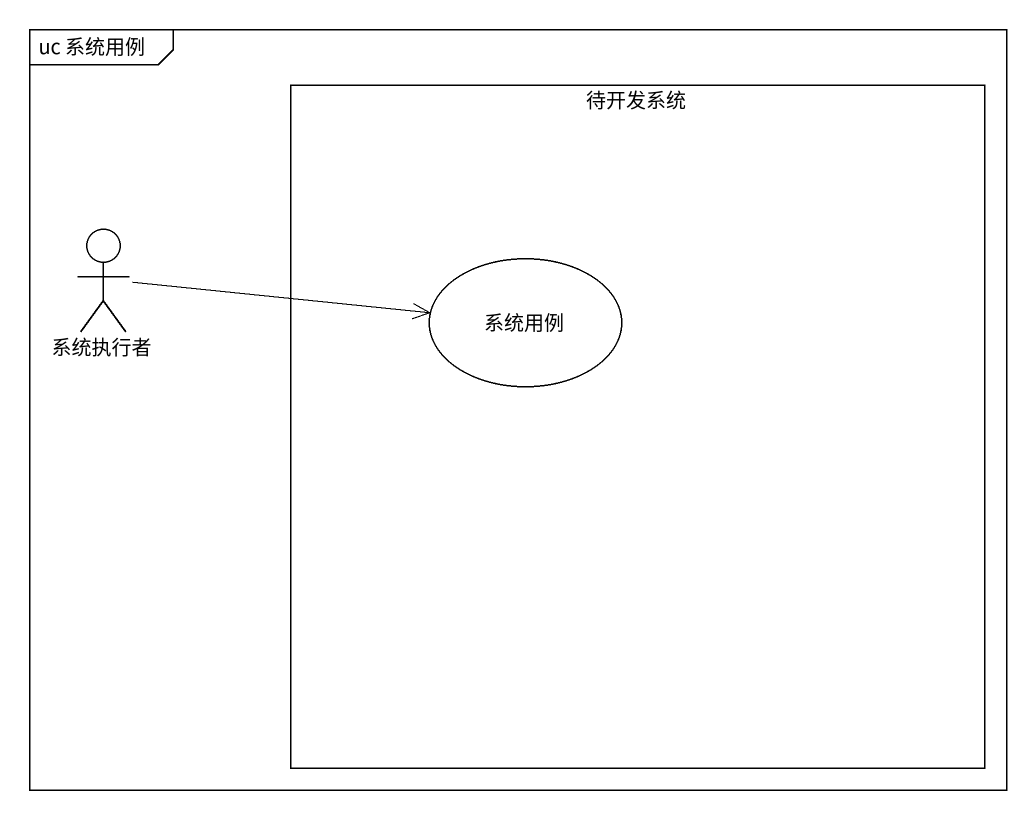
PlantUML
@startuml
mainframe uc 系统用例
rectangle 待开发系统 {
  usecase 系统用例
}
actor 系统执行者
系统执行者 -right-> 系统用例
@enduml
